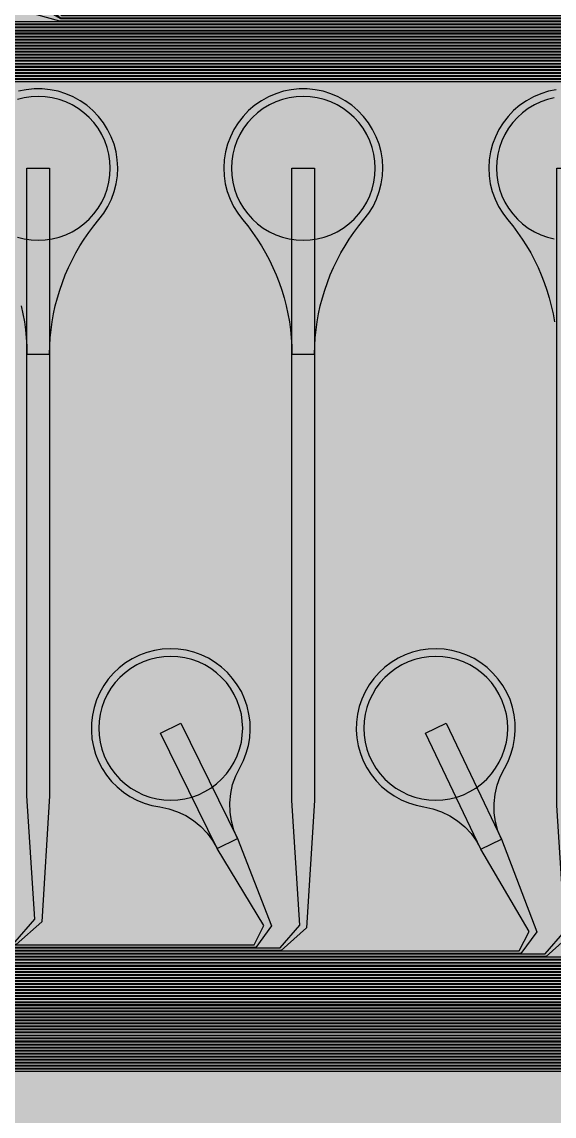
# Model space of a CAD drawing. Header units: metres. Extents: x -7231 to 10969, y -37556 to 1873.
# Drawn here: x 7210 to 7913, y -27294 to -25848 of the extents above; entities that cross this region are included whole.
import ezdxf

# ---------------------------------------------------------------- set-up
doc = ezdxf.new("R2010")
doc.units = ezdxf.units.M
for name, color, linetype in [('Metal1', 4, 'CONTINUOUS'), ('Metal2', 3, 'CONTINUOUS'), ('Polyimide', 7, 'CONTINUOUS'), ('Polyimide_Negative', 5, 'CONTINUOUS')]:
    doc.layers.add(name, color=color, linetype=linetype)

msp = doc.modelspace()

# ---------------------------------------------------------------- hatches: boundary and pattern name
at = {"layer": 'Polyimide'}
msp.add_hatch(color=7, dxfattribs=at).paths.add_polyline_path([(4065.7, -468), (4066.7, -502), (4068.5, -536), (4071.4, -570), (4075.5, -604), (4081, -638), (4088, -672), (4096.5, -706), (4106.6, -740), (4118.3, -774), (4131.6, -808), (4146.5, -842), (4162.9, -876), (4180.7, -910), (4199.8, -944), (4220.2, -978), (4241.7, -1012), (4264.2, -1046), (4287.5, -1080), (4311.5, -1114), (4336, -1148), (4360.9, -1182), (4385.9, -1216), (4410.9, -1250), (4435.7, -1284), (4460.2, -1318), (4484.2, -1352), (4507.5, -1385.9), (4530, -1419.9), (4551.5, -1453.9), (4571.9, -1487.9), (4591.1, -1521.9), (4608.9, -1555.9), (4625.3, -1589.9), (4640.1, -1623.9), (4653.4, -1657.9), (4665.1, -1691.9), (4675.2, -1725.9), (4683.7, -1759.9), (4690.7, -1793.9), (4696.2, -1827.9), (4700.3, -1861.9), (4703.2, -1895.9), (4705.1, -1929.9), (4706.1, -1963.9), (4706.4, -1997.9), (4706.5, -2031.9), (4706.5, -4793), (4710, -4838.4), (4720.2, -4882.7), (4737.1, -4925), (4760.1, -4964.2), (4788.9, -4999.5), (4822.6, -5030), (4860.5, -5055.1), (4901.8, -5074.2), (4901.8, -5074.2), (4970.7, -5105.2), (5034.7, -5145.3), (5092.8, -5193.5), (5143.8, -5249.2), (5186.9, -5311.2), (5221.2, -5378.4), (5246.2, -5449.7), (5261.4, -5523.7), (5266.5, -5599), (5261.4, -5674.3), (5246.2, -5748.3), (5221.2, -5819.6), (5186.9, -5886.8), (5143.8, -5948.8), (5092.8, -6004.5), (5034.7, -6052.7), (4970.7, -6092.8), (4901.8, -6123.8), (4860.5, -6142.9), (4822.6, -6168), (4788.9, -6198.5), (4760.1, -6233.8), (4737.1, -6273), (4720.2, -6315.3), (4710, -6359.6), (4706.5, -6405), (4706.5, -9221.5), (4710, -9266.9), (4720.2, -9311.2), (4737.1, -9353.5), (4760.1, -9392.7), (4788.9, -9428), (4822.6, -9458.5), (4860.5, -9483.6), (4901.8, -9502.7), (4970.7, -9533.7), (5034.7, -9573.8), (5092.8, -9622), (5143.8, -9677.7), (5186.9, -9739.7), (5221.2, -9806.9), (5246.2, -9878.2), (5261.4, -9952.2), (5266.5, -10027.5), (5261.4, -10102.8), (5246.2, -10176.8), (5221.2, -10248.1), (5186.9, -10315.3), (5143.8, -10377.3), (5092.8, -10433), (5034.7, -10481.2), (4970.7, -10521.3), (4901.8, -10552.3), (4860.5, -10571.4), (4822.6, -10596.5), (4788.9, -10627), (4760.1, -10662.3), (4737.1, -10701.5), (4720.2, -10743.8), (4710, -10788.1), (4706.5, -10833.5), (4706.5, -13650), (4710, -13695.4), (4720.2, -13739.7), (4737.1, -13782), (4760.1, -13821.2), (4788.9, -13856.5), (4822.6, -13887), (4860.5, -13912.1), (4901.8, -13931.2), (4970.7, -13962.2), (5034.7, -14002.2), (5092.8, -14050.5), (5143.8, -14106.2), (5186.9, -14168.2), (5221.2, -14235.4), (5246.2, -14306.7), (5261.4, -14380.7), (5266.5, -14456), (5261.4, -14531.3), (5246.2, -14605.3), (5221.2, -14676.5), (5186.9, -14743.8), (5143.8, -14805.8), (5092.8, -14861.5), (5034.7, -14909.7), (4970.7, -14949.8), (4901.8, -14980.8), (4860.5, -14999.9), (4822.6, -15025), (4788.9, -15055.5), (4760.1, -15090.8), (4737.1, -15130), (4720.2, -15172.3), (4710, -15216.6), (4706.5, -15262), (4706.5, -15456), (4720.9, -15750), (4764.1, -16041.3), (4835.7, -16326.8), (4934.9, -16604), (5060.7, -16870.2), (5212.1, -17122.7), (5387.5, -17359.2), (5585.2, -17577.3), (5803.3, -17775), (6039.8, -17950.4), (6292.3, -18101.8), (6558.4, -18227.6), (6835.6, -18326.8), (7121.2, -18398.3), (7412.4, -18441.5), (7706.5, -18456), (9969, -18456), (10047.4, -18459.8), (10125.1, -18471.4), (10201.2, -18490.4), (10275.2, -18516.9), (10346.1, -18550.5), (10413.5, -18590.8), (10476.5, -18637.6), (10534.7, -18690.3), (10587.4, -18748.5), (10634.2, -18811.5), (10674.5, -18878.9), (10708.1, -18949.8), (10734.6, -19023.8), (10753.6, -19099.9), (10765.2, -19177.6), (10769, -19256), (10769, -20895.8), (10730.2, -20951.4), (10694.6, -21009.1), (10662.2, -21068.6), (10633.2, -21129.9), (10607.6, -21192.7), (10585.5, -21256.7), (10566.9, -21322), (10552, -21388.1), (10540.8, -21455), (10533.4, -21522.3), (10529.6, -21590), (10529.6, -21657.8), (10533.4, -21725.5), (10540.8, -21792.9), (10552, -21859.7), (10566.9, -21925.9), (10585.5, -21991.1), (10607.6, -22055.2), (10633.2, -22117.9), (10662.2, -22179.2), (10694.6, -22238.7), (10730.2, -22296.4), (10769, -22352), (10769, -32454.2), (10728.7, -32510.5), (10691.7, -32568.9), (10658, -32629.3), (10627.8, -32691.6), (10601.2, -32755.4), (10578.2, -32820.7), (10558.9, -32887.1), (10543.4, -32954.5), (10531.8, -33022.7), (10524, -33091.4), (10520.1, -33160.5), (10520.1, -33229.7), (10524, -33298.8), (10531.8, -33367.5), (10543.4, -33435.7), (10558.9, -33503.1), (10578.2, -33569.5), (10601.2, -33634.8), (10627.8, -33698.6), (10658, -33760.8), (10691.7, -33821.3), (10728.7, -33879.7), (10769, -33936), (10769, -36556), (10765.2, -36634.4), (10753.6, -36712.1), (10734.6, -36788.2), (10708.1, -36862.1), (10674.5, -36933.1), (10634.2, -37000.5), (10587.4, -37063.5), (10534.7, -37121.7), (10476.5, -37174.4), (10413.5, -37221.2), (10346.1, -37261.5), (10275.2, -37295.1), (10201.2, -37321.6), (10125.1, -37340.6), (10047.4, -37352.1), (9969, -37356), (-6231, -37356), (-6309.4, -37352.1), (-6387.1, -37340.6), (-6463.2, -37321.6), (-6537.2, -37295.1), (-6608.1, -37261.5), (-6675.5, -37221.2), (-6738.5, -37174.4), (-6796.7, -37121.7), (-6849.4, -37063.5), (-6896.2, -37000.5), (-6936.5, -36933.1), (-6970.1, -36862.1), (-6996.6, -36788.2), (-7015.6, -36712.1), (-7027.2, -36634.4), (-7031, -36556), (-7031, -33936), (-6990.7, -33879.8), (-6953.7, -33821.3), (-6920, -33760.9), (-6889.8, -33698.6), (-6863.2, -33634.8), (-6840.2, -33569.5), (-6820.9, -33503.1), (-6805.4, -33435.7), (-6793.7, -33367.5), (-6785.9, -33298.8), (-6782, -33229.7), (-6782, -33160.5), (-6785.9, -33091.4), (-6793.7, -33022.7), (-6805.4, -32954.5), (-6820.9, -32887.1), (-6840.2, -32820.6), (-6863.2, -32755.4), (-6889.8, -32691.5), (-6920, -32629.3), (-6953.7, -32568.9), (-6990.7, -32510.4), (-7031, -32454.2), (-7031, -22364.8), (-6990.7, -22308.6), (-6953.7, -22250.1), (-6920, -22189.7), (-6889.8, -22127.5), (-6863.2, -22063.6), (-6840.2, -21998.4), (-6820.9, -21931.9), (-6805.4, -21864.5), (-6793.7, -21796.3), (-6785.9, -21727.6), (-6782, -21658.5), (-6782, -21589.3), (-6785.9, -21520.3), (-6793.7, -21451.5), (-6805.4, -21383.3), (-6820.9, -21315.9), (-6840.2, -21249.5), (-6863.2, -21184.2), (-6889.8, -21120.4), (-6920, -21058.1), (-6953.7, -20997.7), (-6990.7, -20939.3), (-7031, -20883), (-7031, -19256), (-7027.2, -19177.6), (-7015.6, -19099.9), (-6996.6, -19023.8), (-6970.1, -18949.8), (-6936.5, -18878.9), (-6896.2, -18811.5), (-6849.4, -18748.5), (-6796.7, -18690.3), (-6738.5, -18637.6), (-6675.5, -18590.8), (-6608.1, -18550.5), (-6537.2, -18516.9), (-6463.2, -18490.4), (-6387.1, -18471.4), (-6309.4, -18459.8), (-6231, -18456), (-3968.5, -18456), (-3674.4, -18441.5), (-3383.2, -18398.3), (-3097.6, -18326.8), (-2820.4, -18227.6), (-2554.3, -18101.8), (-2301.8, -17950.4), (-2065.3, -17775), (-1847.2, -17577.3), (-1649.5, -17359.2), (-1474.1, -17122.7), (-1322.7, -16870.2), (-1196.9, -16604), (-1097.7, -16326.8), (-1026.1, -16041.3), (-982.9, -15750), (-968.5, -15456), (-968.5, -15262), (-972, -15216.6), (-982.2, -15172.3), (-999.1, -15130), (-1022.1, -15090.8), (-1050.9, -15055.5), (-1084.6, -15025), (-1122.5, -14999.9), (-1163.8, -14980.8), (-1232.7, -14949.8), (-1296.7, -14909.7), (-1354.8, -14861.5), (-1405.8, -14805.8), (-1448.9, -14743.8), (-1483.2, -14676.5), (-1508.2, -14605.3), (-1523.4, -14531.3), (-1528.5, -14456), (-1523.4, -14380.7), (-1508.2, -14306.7), (-1483.2, -14235.4), (-1448.9, -14168.2), (-1405.8, -14106.2), (-1354.8, -14050.5), (-1296.7, -14002.2), (-1232.7, -13962.2), (-1163.8, -13931.2), (-1122.5, -13912.1), (-1084.6, -13887), (-1050.9, -13856.5), (-1022.1, -13821.2), (-999.1, -13782), (-982.2, -13739.7), (-972, -13695.4), (-968.5, -13650), (-968.5, -12309.6), (-972, -12264.3), (-982.2, -12219.9), (-999.1, -12177.7), (-1022.1, -12138.5), (-1050.9, -12103.2), (-1084.6, -12072.6), (-1122.5, -12047.5), (-1163.8, -12028.5), (-1232.7, -11997.4), (-1296.7, -11957.4), (-1354.8, -11909.1), (-1405.8, -11853.5), (-1448.9, -11791.5), (-1483.2, -11724.2), (-1508.2, -11653), (-1523.4, -11579), (-1528.5, -11503.7), (-1523.4, -11428.3), (-1508.2, -11354.4), (-1483.2, -11283.1), (-1448.9, -11215.9), (-1405.8, -11153.8), (-1354.8, -11098.2), (-1296.7, -11049.9), (-1232.7, -11009.9), (-1163.8, -10978.8), (-1122.5, -10959.8), (-1084.6, -10934.7), (-1050.9, -10904.1), (-1022.1, -10868.9), (-999.1, -10829.6), (-982.2, -10787.4), (-972, -10743), (-968.5, -10697.7), (-968.5, -9357.3), (-972, -9311.9), (-982.2, -9267.6), (-999.1, -9225.4), (-1022.1, -9186.1), (-1050.9, -9150.8), (-1084.6, -9120.3), (-1122.5, -9095.2), (-1163.8, -9076.2), (-1163.8, -9076.2), (-1232.7, -9045.1), (-1296.7, -9005.1), (-1354.8, -8956.8), (-1405.8, -8901.1), (-1448.9, -8839.1), (-1483.2, -8771.9), (-1508.2, -8700.6), (-1523.4, -8626.7), (-1528.5, -8551.3), (-1523.4, -8476), (-1508.2, -8402), (-1483.2, -8330.8), (-1448.9, -8263.5), (-1405.8, -8201.5), (-1354.8, -8145.9), (-1296.7, -8097.6), (-1232.7, -8057.6), (-1163.8, -8026.5), (-1163.8, -8026.5), (-1122.5, -8007.4), (-1084.6, -7982.4), (-1050.9, -7951.8), (-1022.1, -7916.5), (-999.1, -7877.3), (-982.2, -7835), (-972, -7790.7), (-968.5, -7745.4), (-968.5, -6405), (-972, -6359.6), (-982.2, -6315.3), (-999.1, -6273), (-1022.1, -6233.8), (-1050.9, -6198.5), (-1084.6, -6168), (-1122.5, -6142.9), (-1163.8, -6123.8), (-1163.8, -6123.8), (-1232.7, -6092.8), (-1296.7, -6052.7), (-1354.8, -6004.5), (-1405.8, -5948.8), (-1448.9, -5886.8), (-1483.2, -5819.6), (-1508.2, -5748.3), (-1523.4, -5674.3), (-1528.5, -5599), (-1523.4, -5523.7), (-1508.2, -5449.7), (-1483.2, -5378.4), (-1448.9, -5311.2), (-1405.8, -5249.2), (-1354.8, -5193.5), (-1296.7, -5145.3), (-1232.7, -5105.2), (-1163.8, -5074.2), (-1163.8, -5074.2), (-1122.5, -5055.1), (-1084.6, -5030), (-1050.9, -4999.5), (-1022.1, -4964.2), (-999.1, -4925), (-982.2, -4882.7), (-972, -4838.4), (-968.5, -4793), (-968.5, -2031.9), (-968.4, -1997.9), (-968.1, -1963.9), (-967.1, -1929.9), (-965.2, -1895.9), (-962.2, -1861.9), (-958, -1827.9), (-952.4, -1793.9), (-945.3, -1759.9), (-936.6, -1725.9), (-926.4, -1691.9), (-914.4, -1657.9), (-900.9, -1623.9), (-885.7, -1589.9), (-869.1, -1555.9), (-850.9, -1521.9), (-831.4, -1487.9), (-810.6, -1453.9), (-788.7, -1419.9), (-765.8, -1385.9), (-742.1, -1352), (-717.6, -1318), (-692.7, -1284), (-667.4, -1250), (-641.9, -1216), (-616.4, -1182), (-591.1, -1148), (-566.1, -1114), (-541.7, -1080), (-517.9, -1046), (-495, -1012), (-473.1, -978), (-452.4, -944), (-432.8, -910), (-414.7, -876), (-398, -842), (-382.9, -808), (-369.3, -774), (-357.4, -740), (-347.1, -706), (-338.4, -672), (-331.3, -638), (-325.7, -604), (-321.5, -570), (-318.6, -536), (-316.7, -502), (-315.7, -468), (-315.3, -434), (-315.2, -400), (-315.2, 401), (-315.2, 451), (-315.2, 1644), (-270.2, 1644), (-270, 1637.1), (-269.4, 1630.3), (-268.2, 1623.5), (-266.7, 1616.8), (-264.7, 1610.2), (-262.3, 1603.8), (-259.4, 1597.6), (-256.2, 1591.5), (-252.6, 1585.7), (-248.6, 1580.1), (-244.2, 1574.8), (-239.5, 1569.8), (-234.5, 1565.1), (-229.2, 1560.7), (-223.6, 1556.7), (-217.8, 1553.1), (-211.7, 1549.8), (-205.4, 1547), (-199, 1544.6), (-192.4, 1542.6), (-185.7, 1541), (-179, 1539.9), (-172.1, 1539.2), (-165.2, 1539), (-158.4, 1539.2), (-151.5, 1539.9), (-144.8, 1541), (-138.1, 1542.6), (-131.5, 1544.6), (-125.1, 1547), (-118.8, 1549.8), (-112.8, 1553.1), (-106.9, 1556.7), (-101.3, 1560.7), (-96, 1565.1), (-91, 1569.8), (-86.3, 1574.8), (-81.9, 1580.1), (-77.9, 1585.7), (-74.3, 1591.5), (-71.1, 1597.6), (-68.2, 1603.8), (-65.8, 1610.2), (-63.8, 1616.8), (-62.3, 1623.5), (-61.1, 1630.3), (-60.5, 1637.1), (-60.2, 1644), (1853, 1644), (1853, 1573), (3815.2, 1573), (3815.5, 1579.5), (3816.1, 1586.1), (3817.2, 1592.5), (3818.7, 1598.9), (3820.6, 1605.1), (3822.9, 1611.3), (3825.6, 1617.2), (3828.6, 1623), (3832.1, 1628.6), (3835.9, 1633.9), (3840.1, 1638.9), (3844.5, 1643.7), (3849.3, 1648.2), (3854.4, 1652.3), (3859.7, 1656.1), (3865.2, 1659.6), (3871, 1662.7), (3877, 1665.4), (3883.1, 1667.7), (3889.4, 1669.6), (3895.7, 1671.1), (3902.2, 1672.1), (3908.7, 1672.8), (3915.2, 1673), (3921.8, 1672.8), (3928.3, 1672.1), (3934.8, 1671.1), (3941.1, 1669.6), (3947.4, 1667.7), (3953.5, 1665.4), (3959.5, 1662.7), (3965.2, 1659.6), (3970.8, 1656.1), (3976.1, 1652.3), (3981.2, 1648.2), (3986, 1643.7), (3990.4, 1638.9), (3994.6, 1633.9), (3998.4, 1628.6), (4001.9, 1623), (4004.9, 1617.2), (4007.6, 1611.3), (4009.9, 1605.1), (4011.8, 1598.9), (4013.3, 1592.5), (4014.4, 1586.1), (4015, 1579.5), (4015.2, 1573), (4065.2, 1573), (4065.2, 451), (4065.2, 401), (4065.2, -400), (4065.3, -434), (4065.7, -468)])

# ---------------------------------------------------------------- linework, layer by layer
at = {"layer": 'Metal1'}
for points in [[(2640.8, -19211.9), (2640.8, -27202.3), (2669.7, -27231.2), (9450.8, -27231.2), (9479.8, -27202.3), (9479.8, -25831.7), (9450.8, -25802.8), (9010.8, -25802.8), (8976.6, -25773), (8966.5, -25636.9), (8966.5, -24931), (8996.5, -24931), (8996.5, -25636.9), (8986.4, -25769), (9012.2, -25799.2), (9452.2, -25799.2), (9483.2, -25830.3), (9483.2, -27203.7), (9452.2, -27234.7), (2668.3, -27234.7), (2637.2, -27203.7), (2637.2, -19211.9)], [(2648.8, -19211.9), (2648.8, -27194.3), (2677.7, -27223.2), (9442.8, -27223.2), (9471.8, -27194.3), (9471.8, -25839.7), (9442.8, -25810.7), (8660.8, -25810.7), (8626.6, -25781), (8616.5, -25643.3), (8616.5, -24931), (8646.5, -24931), (8646.5, -25643.3), (8636.4, -25777), (8662.2, -25807.2), (9444.2, -25807.2), (9475.3, -25838.3), (9475.3, -27195.7), (9444.2, -27226.7), (2676.3, -27226.7), (2645.2, -27195.7), (2645.2, -19211.9)], [(2656.8, -19211.9), (2656.8, -27186.3), (2685.7, -27215.2), (9434.8, -27215.2), (9463.8, -27186.3), (9463.8, -25847.7), (9434.8, -25818.7), (8310.8, -25818.7), (8276.6, -25789), (8266.5, -25649.7), (8266.5, -24931), (8296.5, -24931), (8296.5, -25649.7), (8286.4, -25785), (8312.2, -25815.2), (9436.2, -25815.2), (9467.2, -25846.3), (9467.2, -27187.7), (9436.2, -27218.8), (2684.3, -27218.8), (2653.2, -27187.7), (2653.2, -19211.9)], [(2664.8, -19211.9), (2664.8, -27178.3), (2693.7, -27207.2), (9426.8, -27207.2), (9455.8, -27178.3), (9455.8, -25855.7), (9426.8, -25826.8), (7960.8, -25826.8), (7926.6, -25797), (7916.5, -25656.1), (7916.5, -24931), (7946.5, -24931), (7946.5, -25656.1), (7936.4, -25793), (7962.2, -25823.2), (9428.2, -25823.2), (9459.3, -25854.3), (9459.3, -27179.7), (9428.2, -27210.7), (2692.3, -27210.7), (2661.2, -27179.7), (2661.2, -19211.9)], [(2672.8, -19211.9), (2672.8, -27170.3), (2701.7, -27199.2), (9418.8, -27199.2), (9447.8, -27170.3), (9447.8, -25863.7), (9418.8, -25834.8), (7610.8, -25834.8), (7576.7, -25805), (7566.5, -25662.5), (7566.5, -24931), (7596.5, -24931), (7596.5, -25662.5), (7586.3, -25801), (7612.2, -25831.2), (9420.2, -25831.2), (9451.2, -25862.3), (9451.2, -27171.7), (9420.2, -27202.7), (2700.3, -27202.7), (2669.2, -27171.7), (2669.2, -19211.9)], [(2680.8, -19211.9), (2680.8, -27162.3), (2709.7, -27191.2), (9410.8, -27191.2), (9439.8, -27162.3), (9439.8, -25871.7), (9410.8, -25842.7), (7260.8, -25842.7), (7226.7, -25813), (7216.5, -25668.9), (7216.5, -24931), (7246.5, -24931), (7246.5, -25668.9), (7236.3, -25809), (7262.2, -25839.2), (9412.2, -25839.2), (9443.3, -25870.3), (9443.3, -27163.7), (9412.2, -27194.7), (2708.3, -27194.7), (2677.2, -27163.7), (2677.2, -19211.9)], [(2688.8, -19211.9), (2688.8, -27154.3), (2717.7, -27183.2), (9402.8, -27183.2), (9431.8, -27154.3), (9431.8, -25879.7), (9402.8, -25850.7), (6910.8, -25850.7), (6876.7, -25821), (6866.5, -25675.3), (6866.5, -24931), (6896.5, -24931), (6896.5, -25675.3), (6886.3, -25817), (6912.2, -25847.2), (9404.2, -25847.2), (9435.2, -25878.3), (9435.2, -27155.7), (9404.2, -27186.8), (2716.3, -27186.8), (2685.2, -27155.7), (2685.2, -19211.9)], [(2696.8, -19211.9), (2696.8, -27146.3), (2725.7, -27175.2), (9394.8, -27175.2), (9423.8, -27146.3), (9423.8, -25887.7), (9394.8, -25858.8), (6560.8, -25858.8), (6526.8, -25829), (6516.5, -25681.7), (6516.5, -24931), (6546.5, -24931), (6546.5, -25681.7), (6536.2, -25825), (6562.2, -25855.2), (9396.2, -25855.2), (9427.3, -25886.3), (9427.3, -27147.7), (9396.2, -27178.7), (2724.3, -27178.7), (2693.2, -27147.7), (2693.2, -19211.9)], [(2704.8, -19211.9), (2704.8, -27138.3), (2733.7, -27167.2), (9386.8, -27167.2), (9415.8, -27138.3), (9415.8, -25895.7), (9386.8, -25866.8), (6210.8, -25866.8), (6176.8, -25837), (6166.5, -25688.1), (6166.5, -24931), (6196.5, -24931), (6196.5, -25688.1), (6186.2, -25833), (6212.2, -25863.2), (9388.2, -25863.2), (9419.2, -25894.3), (9419.2, -27139.7), (9388.2, -27170.7), (2732.3, -27170.7), (2701.2, -27139.7), (2701.2, -19211.9)], [(2712.8, -19211.9), (2712.8, -27130.3), (2741.7, -27159.2), (9378.8, -27159.2), (9407.8, -27130.3), (9407.8, -25903.7), (9378.8, -25874.7), (5860.8, -25874.7), (5826.8, -25844.9), (5816.5, -25694.5), (5816.5, -24931), (5846.5, -24931), (5846.5, -25694.5), (5836.2, -25841.1), (5862.2, -25871.2), (9380.2, -25871.2), (9411.3, -25902.3), (9411.3, -27131.7), (9380.2, -27162.7), (2740.3, -27162.7), (2709.2, -27131.7), (2709.2, -19211.9)], [(2720.8, -19211.9), (2720.8, -27122.3), (2749.7, -27151.2), (9370.8, -27151.2), (9399.8, -27122.3), (9399.8, -25911.7), (9370.8, -25882.7), (5510.8, -25882.7), (5476.8, -25852.9), (5466.5, -25700.9), (5466.5, -24931), (5496.5, -24931), (5496.5, -25700.9), (5486.2, -25849.1), (5512.2, -25879.2), (9372.2, -25879.2), (9403.2, -25910.3), (9403.2, -27123.7), (9372.2, -27154.8), (2748.3, -27154.8), (2717.2, -27123.7), (2717.2, -19211.9)], [(2728.8, -19211.9), (2728.8, -27114.3), (2757.7, -27143.2), (9362.8, -27143.2), (9391.8, -27114.3), (9391.8, -25919.7), (9362.8, -25890.8), (5160.8, -25890.8), (5126.9, -25860.9), (5116.5, -25707.3), (5116.5, -24931), (5146.5, -24931), (5146.5, -25707.3), (5136.1, -25857.1), (5162.2, -25887.2), (9364.2, -25887.2), (9395.3, -25918.3), (9395.3, -27115.7), (9364.2, -27146.7), (2756.3, -27146.7), (2725.2, -27115.7), (2725.2, -19211.9)], [(2736.8, -19211.9), (2736.8, -27106.3), (2765.7, -27135.2), (9354.8, -27135.2), (9383.8, -27106.3), (9383.8, -25927.7), (9354.8, -25898.8), (4810.8, -25898.8), (4776.9, -25868.9), (4766.5, -25713.7), (4766.5, -24931), (4796.5, -24931), (4796.5, -25713.7), (4786.1, -25865.1), (4812.2, -25895.2), (9356.2, -25895.2), (9387.2, -25926.3), (9387.2, -27107.7), (9356.2, -27138.7), (2764.3, -27138.7), (2733.2, -27107.7), (2733.2, -19211.9)], [(2744.8, -19211.9), (2744.8, -27098.3), (2773.7, -27127.2), (9346.8, -27127.2), (9375.8, -27098.3), (9375.8, -25935.7), (9346.8, -25906.7), (4460.8, -25906.7), (4426.9, -25876.9), (4416.5, -25720.1), (4416.5, -24931), (4446.5, -24931), (4446.5, -25720.1), (4436.1, -25873.1), (4462.2, -25903.2), (9348.2, -25903.2), (9379.3, -25934.3), (9379.3, -27099.7), (9348.2, -27130.7), (2772.3, -27130.7), (2741.2, -27099.7), (2741.2, -19211.9)], [(2752.8, -19211.9), (2752.8, -27090.3), (2781.7, -27119.2), (9338.8, -27119.2), (9367.8, -27090.3), (9367.8, -25943.7), (9338.8, -25914.7), (4110.8, -25914.7), (4076.9, -25884.9), (4066.5, -25726.5), (4066.5, -24931), (4096.5, -24931), (4096.5, -25726.5), (4086.1, -25881.1), (4112.2, -25911.2), (9340.2, -25911.2), (9371.2, -25942.3), (9371.2, -27091.7), (9340.2, -27122.8), (2780.3, -27122.8), (2749.2, -27091.7), (2749.2, -19211.9)], [(2760.8, -19211.9), (2760.8, -27082.3), (2789.7, -27111.2), (9330.8, -27111.2), (9359.8, -27082.3), (9359.8, -25951.7), (9330.8, -25922.8), (3760.8, -25922.8), (3726.9, -25892.9), (3716.5, -25732.9), (3716.5, -24931), (3746.5, -24931), (3746.5, -25732.9), (3736.1, -25889.1), (3762.2, -25919.2), (9332.2, -25919.2), (9363.3, -25950.3), (9363.3, -27083.7), (9332.2, -27114.7), (2788.3, -27114.7), (2757.2, -27083.7), (2757.2, -19211.9)], [(2768.8, -19211.9), (2768.8, -27074.3), (2797.7, -27103.2), (8950.8, -27103.2), (8977.1, -27073.2), (8966.5, -26902.1), (8966.5, -26041), (8996.5, -26041), (8996.5, -26902.1), (8985.9, -27076.8), (8952.2, -27106.7), (2796.3, -27106.7), (2765.2, -27075.7), (2765.2, -19211.9)], [(2776.8, -19211.9), (2776.8, -27066.3), (2805.7, -27095.2), (8600.8, -27095.2), (8627.1, -27065.2), (8616.5, -26895.7), (8616.5, -26041), (8646.5, -26041), (8646.5, -26895.7), (8635.9, -27068.8), (8602.2, -27098.7), (2804.3, -27098.7), (2773.2, -27067.7), (2773.2, -19211.9)], [(2784.8, -19211.9), (2784.8, -27058.3), (2813.7, -27087.2), (8250.8, -27087.2), (8277.1, -27057.2), (8266.5, -26889.3), (8266.5, -26041), (8296.5, -26041), (8296.5, -26889.3), (8285.9, -27060.8), (8252.2, -27090.8), (2812.3, -27090.8), (2781.2, -27059.7), (2781.2, -19211.9)], [(2792.8, -19211.9), (2792.8, -27050.3), (2821.7, -27079.2), (7900.8, -27079.2), (7927.1, -27049.2), (7916.5, -26882.9), (7916.5, -26041), (7946.5, -26041), (7946.5, -26882.9), (7935.9, -27052.8), (7902.2, -27082.8), (2820.3, -27082.8), (2789.2, -27051.7), (2789.2, -19211.9)], [(2800.8, -19211.9), (2800.8, -27042.3), (2829.7, -27071.2), (7550.8, -27071.2), (7577.1, -27041.2), (7566.5, -26876.5), (7566.5, -26041), (7596.5, -26041), (7596.5, -26876.5), (7585.9, -27044.8), (7552.2, -27074.7), (2828.3, -27074.7), (2797.2, -27043.7), (2797.2, -19211.9)], [(2808.8, -19211.9), (2808.8, -27034.3), (2837.7, -27063.2), (7200.8, -27063.2), (7227, -27033.2), (7216.5, -26870.1), (7216.5, -26041), (7246.5, -26041), (7246.5, -26870.1), (7236, -27036.8), (7202.2, -27066.7), (2836.3, -27066.7), (2805.2, -27035.7), (2805.2, -19211.9)], [(7209, -26222.7), (7211.3, -26233.2), (7213.2, -26243.8), (7214.6, -26254.4), (7215.7, -26265.1), (7216.3, -26275.8), (7216.5, -26286.6), (7246.5, -26286.6), (7246.5, -26286.6), (7246.7, -26275.8), (7247.3, -26265.1), (7248.4, -26254.4), (7249.8, -26243.8), (7251.7, -26233.2), (7254, -26222.7), (7256.7, -26212.4), (7259.8, -26202.1), (7263.3, -26191.9), (7267.2, -26181.9), (7271.5, -26172.1), (7276.1, -26162.4), (7281.2, -26152.9), (7286.6, -26143.6), (7292.3, -26134.6), (7298.4, -26125.8), (7304.9, -26117.2), (7311.6, -26108.9), (7318.1, -26100.4), (7323.6, -26091.4), (7328.2, -26081.8), (7331.9, -26071.9), (7334.5, -26061.6), (7336, -26051.1), (7336.5, -26040.5), (7335.9, -26029.9), (7334.3, -26019.4), (7331.6, -26009.2), (7327.8, -25999.3), (7323.1, -25989.8), (7317.5, -25980.8), (7311, -25972.4), (7303.7, -25964.7), (7295.6, -25957.8), (7286.9, -25951.8), (7277.6, -25946.7), (7267.9, -25942.5), (7257.7, -25939.3), (7247.4, -25937.2), (7236.8, -25936.1), (7226.2, -25936.1), (7215.6, -25937.2), (7205.3, -25939.3)], [(7915.6, -25937.2), (7905.3, -25939.3), (7895.1, -25942.5), (7885.4, -25946.7), (7876.1, -25951.8), (7867.4, -25957.8), (7859.3, -25964.7), (7852, -25972.4), (7845.5, -25980.8), (7839.9, -25989.8), (7835.2, -25999.3), (7831.4, -26009.2), (7828.7, -26019.4), (7827.1, -26029.9), (7826.5, -26040.5), (7827, -26051.1), (7828.5, -26061.6), (7831.1, -26071.9), (7834.8, -26081.8), (7839.4, -26091.4), (7844.9, -26100.4), (7851.4, -26108.9), (7858.1, -26117.2), (7864.6, -26125.8), (7870.7, -26134.6), (7876.4, -26143.6), (7881.8, -26152.9), (7886.9, -26162.4), (7891.5, -26172.1), (7895.8, -26181.9), (7899.7, -26191.9), (7903.2, -26202.1), (7906.3, -26212.4), (7909, -26222.7), (7911.3, -26233.2), (7913.2, -26243.8)]]:
    msp.add_lwpolyline(points, dxfattribs=at)
msp.add_lwpolyline([(7596.5, -26286.6), (7596.7, -26275.8), (7597.3, -26265.1), (7598.4, -26254.4), (7599.8, -26243.8), (7601.7, -26233.2), (7604, -26222.7), (7606.7, -26212.4), (7609.8, -26202.1), (7613.3, -26191.9), (7617.2, -26181.9), (7621.5, -26172.1), (7626.1, -26162.4), (7631.2, -26152.9), (7636.6, -26143.6), (7642.3, -26134.6), (7648.4, -26125.8), (7654.9, -26117.2), (7661.6, -26108.9), (7668.1, -26100.4), (7673.6, -26091.4), (7678.2, -26081.8), (7681.9, -26071.9), (7684.5, -26061.6), (7686, -26051.1), (7686.5, -26040.5), (7685.9, -26029.9), (7684.3, -26019.4), (7681.6, -26009.2), (7677.8, -25999.3), (7673.1, -25989.8), (7667.5, -25980.8), (7661, -25972.4), (7653.7, -25964.7), (7645.6, -25957.8), (7636.9, -25951.8), (7627.6, -25946.7), (7617.9, -25942.5), (7607.7, -25939.3), (7597.4, -25937.2), (7586.8, -25936.1), (7576.2, -25936.1), (7565.6, -25937.2), (7555.3, -25939.3), (7545.1, -25942.5), (7535.4, -25946.7), (7526.1, -25951.8), (7517.4, -25957.8), (7509.3, -25964.7), (7502, -25972.4), (7495.5, -25980.8), (7489.9, -25989.8), (7485.2, -25999.3), (7481.4, -26009.2), (7478.7, -26019.4), (7477.1, -26029.9), (7476.5, -26040.5), (7477, -26051.1), (7478.5, -26061.6), (7481.1, -26071.9), (7484.8, -26081.8), (7489.4, -26091.4), (7494.9, -26100.4), (7501.4, -26108.9), (7508.1, -26117.2), (7514.6, -26125.8), (7520.7, -26134.6), (7526.4, -26143.6), (7531.8, -26152.9), (7536.9, -26162.4), (7541.5, -26172.1), (7545.8, -26181.9), (7549.7, -26191.9), (7553.2, -26202.1), (7556.3, -26212.4), (7559, -26222.7), (7561.3, -26233.2), (7563.2, -26243.8), (7564.6, -26254.4), (7565.7, -26265.1), (7566.3, -26275.8), (7566.5, -26286.6), (7596.5, -26286.6)], close=True, dxfattribs=at)
at = {"layer": 'Metal2'}
for points in [[(2644.8, -19211.9), (2644.8, -27198.3), (2673.7, -27227.2), (9446.8, -27227.2), (9475.8, -27198.3), (9475.8, -25835.7), (9446.8, -25806.8), (8970.2, -25806.8), (8910.8, -25796.5), (8795.9, -25681.6), (8817.1, -25660.4), (8927.8, -25771.1), (8970.8, -25803.2), (9448.2, -25803.2), (9479.3, -25834.3), (9479.3, -27199.7), (9448.2, -27230.7), (2672.3, -27230.7), (2641.2, -27199.7), (2641.2, -19211.9)], [(2652.8, -19211.9), (2652.8, -27190.3), (2681.7, -27219.2), (9438.8, -27219.2), (9467.8, -27190.3), (9467.8, -25843.7), (9438.8, -25814.8), (8628.2, -25814.8), (8568.9, -25804.3), (8565.9, -25801.6), (8445.9, -25681.6), (8467.1, -25660.4), (8587.1, -25780.4), (8585.6, -25779.3), (8628.8, -25811.2), (9440.2, -25811.2), (9471.2, -25842.3), (9471.2, -27191.7), (9440.2, -27222.7), (2680.3, -27222.7), (2649.2, -27191.7), (2649.2, -19211.9)], [(2660.8, -19211.9), (2660.8, -27182.3), (2689.7, -27211.2), (9430.8, -27211.2), (9459.8, -27182.3), (9459.8, -25851.7), (9430.8, -25822.7), (8286.2, -25822.7), (8228.2, -25810.4), (8215.9, -25801.6), (8095.9, -25681.6), (8117.1, -25660.4), (8237.1, -25780.4), (8242.4, -25789.1), (8286.8, -25819.2), (9432.2, -25819.2), (9463.2, -25850.3), (9463.2, -27183.7), (9432.2, -27214.7), (2688.3, -27214.7), (2657.2, -27183.7), (2657.2, -19211.9)], [(2668.8, -19211.9), (2668.8, -27174.3), (2697.7, -27203.2), (9422.8, -27203.2), (9451.8, -27174.3), (9451.8, -25859.7), (9422.8, -25830.7), (7944.2, -25830.7), (7887, -25817.1), (7865.9, -25801.6), (7745.9, -25681.6), (7767.1, -25660.4), (7887.1, -25780.4), (7899.5, -25798.4), (7944.8, -25827.2), (9424.2, -25827.2), (9455.2, -25858.3), (9455.2, -27175.7), (9424.2, -27206.8), (2696.3, -27206.8), (2665.2, -27175.7), (2665.2, -19211.9)], [(2676.8, -19211.9), (2676.8, -27166.3), (2705.7, -27195.2), (9414.8, -27195.2), (9443.8, -27166.3), (9443.8, -25867.7), (9414.8, -25838.8), (7602.2, -25838.8), (7545.7, -25824.2), (7515.9, -25801.6), (7395.9, -25681.6), (7417.1, -25660.4), (7537.1, -25780.4), (7556.9, -25807.4), (7602.8, -25835.2), (9416.2, -25835.2), (9447.2, -25866.3), (9447.2, -27167.7), (9416.2, -27198.7), (2704.3, -27198.7), (2673.2, -27167.7), (2673.2, -19211.9)], [(2684.8, -19211.9), (2684.8, -27158.3), (2713.7, -27187.2), (9406.8, -27187.2), (9435.8, -27158.3), (9435.8, -25875.7), (9406.8, -25846.8), (7260.2, -25846.8), (7204.2, -25831.4), (7165.9, -25801.6), (7045.9, -25681.6), (7067.1, -25660.4), (7187.1, -25780.4), (7214.4, -25816.2), (7260.8, -25843.2), (9408.2, -25843.2), (9439.2, -25874.3), (9439.2, -27159.7), (9408.2, -27190.7), (2712.3, -27190.7), (2681.2, -27159.7), (2681.2, -19211.9)], [(2692.8, -19211.9), (2692.8, -27150.3), (2721.7, -27179.2), (9398.8, -27179.2), (9427.8, -27150.3), (9427.8, -25883.7), (9398.8, -25854.7), (6877.3, -25854.7), (6822.7, -25837.4), (6798.7, -25814.3), (6694.6, -25680.2), (6718.4, -25661.8), (6822.4, -25795.9), (6835.9, -25821.2), (6878.1, -25851.2), (9400.2, -25851.2), (9431.2, -25882.3), (9431.2, -27151.7), (9400.2, -27182.7), (2720.3, -27182.7), (2689.2, -27151.7), (2689.2, -19211.9)], [(2700.8, -19211.9), (2700.8, -27142.3), (2729.7, -27171.2), (9390.8, -27171.2), (9419.8, -27142.3), (9419.8, -25891.7), (9390.8, -25862.7), (6527.3, -25862.7), (6473.5, -25844.5), (6445.7, -25816.2), (6344.5, -25679.9), (6368.5, -25662.1), (6469.8, -25798.3), (6486.2, -25829.4), (6528.1, -25859.2), (9392.2, -25859.2), (9423.2, -25890.3), (9423.2, -27143.7), (9392.2, -27174.8), (2728.3, -27174.8), (2697.2, -27143.7), (2697.2, -19211.9)], [(2708.8, -19211.9), (2708.8, -27134.3), (2737.7, -27163.2), (9382.8, -27163.2), (9411.8, -27134.3), (9411.8, -25899.7), (9382.8, -25870.8), (6177.3, -25870.8), (6124.2, -25851.6), (6092.8, -25817.9), (5994.3, -25679.7), (6018.7, -25662.3), (6117.3, -25800.5), (6136.4, -25837.5), (6178.1, -25867.2), (9384.2, -25867.2), (9415.2, -25898.3), (9415.2, -27135.7), (9384.2, -27166.7), (2736.3, -27166.7), (2705.2, -27135.7), (2705.2, -19211.9)], [(2716.8, -19211.9), (2716.8, -27126.3), (2745.7, -27155.2), (9374.8, -27155.2), (9403.8, -27126.3), (9403.8, -25907.7), (9374.8, -25878.8), (5827.3, -25878.8), (5774.9, -25858.8), (5740.1, -25819.5), (5644.1, -25679.5), (5668.9, -25662.5), (5764.8, -25802.5), (5786.6, -25845.7), (5828.1, -25875.2), (9376.2, -25875.2), (9407.2, -25906.3), (9407.2, -27127.7), (9376.2, -27158.7), (2744.3, -27158.7), (2713.2, -27127.7), (2713.2, -19211.9)], [(2724.8, -19211.9), (2724.8, -27118.3), (2753.7, -27147.2), (9366.8, -27147.2), (9395.8, -27118.3), (9395.8, -25915.7), (9366.8, -25886.7), (5477.3, -25886.7), (5425.5, -25866.2), (5387.4, -25820.9), (5294, -25679.3), (5319, -25662.7), (5412.5, -25804.4), (5436.9, -25853.8), (5478.2, -25883.2), (9368.2, -25883.2), (9399.2, -25914.3), (9399.2, -27119.7), (9368.2, -27150.7), (2752.3, -27150.7), (2721.2, -27119.7), (2721.2, -19211.9)], [(2732.8, -19211.9), (2732.8, -27110.3), (2761.7, -27139.2), (9358.8, -27139.2), (9387.8, -27110.3), (9387.8, -25923.7), (9358.8, -25894.7), (5127.3, -25894.7), (5076.1, -25873.5), (5034.9, -25822.2), (4943.8, -25679.1), (4969.2, -25662.9), (5060.2, -25806.1), (5087.1, -25861.8), (5128.2, -25891.2), (9360.2, -25891.2), (9391.2, -25922.3), (9391.2, -27111.7), (9360.2, -27142.8), (2760.3, -27142.8), (2729.2, -27111.7), (2729.2, -19211.9)], [(2740.8, -19211.9), (2740.8, -27102.3), (2769.7, -27131.2), (9350.8, -27131.2), (9379.8, -27102.3), (9379.8, -25931.7), (9350.8, -25902.8), (4777.3, -25902.8), (4726.7, -25881), (4682.5, -25823.5), (4593.7, -25678.8), (4619.3, -25663.2), (4708.1, -25807.8), (4737.3, -25869.9), (4778.2, -25899.2), (9352.2, -25899.2), (9383.2, -25930.3), (9383.2, -27103.7), (9352.2, -27134.7), (2768.3, -27134.7), (2737.2, -27103.7), (2737.2, -19211.9)], [(2748.8, -19211.9), (2748.8, -27094.3), (2777.7, -27123.2), (9342.8, -27123.2), (9371.8, -27094.3), (9371.8, -25939.7), (9342.8, -25910.8), (4427.2, -25910.8), (4377.3, -25888.4), (4330.2, -25824.6), (4243.6, -25678.7), (4269.4, -25663.3), (4356, -25809.3), (4387.6, -25878), (4428.2, -25907.2), (9344.2, -25907.2), (9375.2, -25938.3), (9375.2, -27095.7), (9344.2, -27126.7), (2776.3, -27126.7), (2745.2, -27095.7), (2745.2, -19211.9)], [(2756.8, -19211.9), (2756.8, -27086.3), (2785.7, -27115.2), (9334.8, -27115.2), (9363.8, -27086.3), (9363.8, -25947.7), (9334.8, -25918.7), (4077.2, -25918.7), (4027.8, -25896), (3978, -25825.6), (3893.5, -25678.5), (3919.5, -25663.5), (4004, -25810.7), (4037.8, -25886), (4078.2, -25915.2), (9336.2, -25915.2), (9367.2, -25946.3), (9367.2, -27087.7), (9336.2, -27118.7), (2784.3, -27118.7), (2753.2, -27087.7), (2753.2, -19211.9)], [(2764.8, -19211.9), (2764.8, -27078.3), (2793.7, -27107.2), (9326.8, -27107.2), (9355.8, -27078.3), (9355.8, -25955.7), (9326.8, -25926.7), (3727.2, -25926.7), (3678.3, -25903.5), (3625.9, -25826.6), (3543.4, -25678.3), (3569.6, -25663.7), (3652.1, -25812), (3688, -25894), (3728.2, -25923.2), (9328.2, -25923.2), (9359.2, -25954.3), (9359.2, -27079.7), (9328.2, -27110.8), (2792.3, -27110.8), (2761.2, -27079.7), (2761.2, -19211.9)], [(2772.8, -19211.9), (2772.8, -27070.3), (2801.7, -27099.2), (8916.8, -27099.2), (8930.8, -27073.2), (8863.9, -26948.3), (8792.8, -26787.1), (8820.2, -26774.9), (8891.4, -26936.2), (8940.4, -27073.9), (8918.7, -27102.8), (2800.3, -27102.8), (2769.2, -27071.7), (2769.2, -19211.9)], [(2780.8, -19211.9), (2780.8, -27062.3), (2809.7, -27091.2), (8566.8, -27091.2), (8580.5, -27065.3), (8514, -26944.3), (8442.8, -26787.2), (8470.2, -26774.8), (8541.3, -26932), (8590.2, -27066), (8568.7, -27094.7), (2808.3, -27094.7), (2777.2, -27063.7), (2777.2, -19211.9)], [(2788.8, -19211.9), (2788.8, -27054.3), (2817.7, -27083.2), (8216.8, -27083.2), (8230.2, -27057.5), (8164.4, -26941.2), (8092.9, -26787.3), (8120.1, -26774.7), (8191.6, -26928.6), (8240, -27058.1), (8218.7, -27086.7), (2816.3, -27086.7), (2785.2, -27055.7), (2785.2, -19211.9)], [(2796.8, -19211.9), (2796.8, -27046.3), (2825.7, -27075.2), (7866.7, -27075.2), (7879.8, -27049.6), (7816, -26940.6), (7743, -26787.5), (7770, -26774.5), (7843.1, -26927.7), (7889.8, -27050.2), (7868.7, -27078.8), (2824.3, -27078.8), (2793.2, -27047.7), (2793.2, -19211.9)], [(2804.8, -19211.9), (2804.8, -27038.3), (2833.7, -27067.2), (7516.7, -27067.2), (7529.4, -27041.8), (7467.7, -26940), (7393, -26787.6), (7420, -26774.4), (7494.7, -26926.8), (7539.6, -27042.3), (7518.7, -27070.8), (2832.3, -27070.8), (2801.2, -27039.7), (2801.2, -19211.9)]]:
    msp.add_lwpolyline(points, dxfattribs=at)
for points in [[(7494.7, -26926.8), (7490, -26915.5), (7486.7, -26903.8), (7484.9, -26891.7), (7484.5, -26879.6), (7485.6, -26867.4), (7488.2, -26855.5), (7492.3, -26844), (7497.7, -26833.1), (7502.4, -26823.8), (7506.2, -26814), (7509, -26803.9), (7510.7, -26793.6), (7511.5, -26783.1), (7511.2, -26772.6), (7509.8, -26762.2), (7507.4, -26752), (7504, -26742.1), (7499.7, -26732.6), (7494.4, -26723.6), (7488.2, -26715.1), (7481.2, -26707.3), (7473.5, -26700.2), (7465.1, -26693.9), (7456.2, -26688.5), (7446.7, -26684), (7436.8, -26680.5), (7426.7, -26678), (7416.3, -26676.5), (7405.8, -26676), (7395.3, -26676.6), (7385, -26678.2), (7374.9, -26680.9), (7365, -26684.5), (7355.6, -26689.1), (7346.7, -26694.7), (7338.4, -26701.1), (7330.8, -26708.2), (7323.9, -26716.2), (7317.9, -26724.7), (7312.7, -26733.8), (7308.5, -26743.4), (7305.2, -26753.4), (7303, -26763.6), (7301.7, -26774), (7301.6, -26784.5), (7302.4, -26794.9), (7304.3, -26805.2), (7307.3, -26815.3), (7311.2, -26825), (7316, -26834.3), (7321.8, -26843.1), (7328.4, -26851.2), (7335.8, -26858.6), (7343.9, -26865.3), (7352.6, -26871.1), (7361.9, -26876), (7371.5, -26880), (7381.6, -26883), (7391.9, -26885), (7403.8, -26887.4), (7415.4, -26891.3), (7426.4, -26896.5), (7436.7, -26903), (7446.1, -26910.8), (7454.5, -26919.6), (7461.7, -26929.4), (7467.7, -26940), (7494.7, -26926.8)], [(7843.1, -26927.7), (7838.5, -26916.4), (7835.4, -26904.6), (7833.7, -26892.6), (7833.5, -26880.4), (7834.7, -26868.3), (7837.4, -26856.4), (7841.6, -26845), (7847.1, -26834.1), (7851.9, -26824.8), (7855.8, -26815.1), (7858.7, -26805), (7860.6, -26794.7), (7861.4, -26784.2), (7861.3, -26773.8), (7860, -26763.4), (7857.7, -26753.1), (7854.5, -26743.2), (7850.2, -26733.6), (7845, -26724.5), (7838.9, -26716), (7832, -26708.1), (7824.4, -26700.9), (7816.1, -26694.5), (7807.2, -26689), (7797.7, -26684.4), (7787.9, -26680.8), (7777.8, -26678.2), (7767.4, -26676.6), (7756.9, -26676), (7746.5, -26676.5), (7736.1, -26678), (7725.9, -26680.5), (7716.1, -26684.1), (7706.6, -26688.6), (7697.7, -26694), (7689.3, -26700.3), (7681.6, -26707.4), (7674.6, -26715.3), (7668.5, -26723.8), (7663.2, -26732.8), (7658.9, -26742.4), (7655.5, -26752.3), (7653.1, -26762.5), (7651.8, -26772.9), (7651.5, -26783.4), (7652.3, -26793.8), (7654.1, -26804.1), (7656.9, -26814.2), (7660.7, -26824), (7665.5, -26833.3), (7671.1, -26842.1), (7677.7, -26850.4), (7685, -26857.9), (7693, -26864.6), (7701.6, -26870.5), (7710.8, -26875.5), (7720.5, -26879.6), (7730.5, -26882.7), (7740.8, -26884.8), (7752.7, -26887.4), (7764.2, -26891.4), (7775.1, -26896.7), (7785.3, -26903.4), (7794.7, -26911.2), (7803, -26920.1), (7810.1, -26930), (7816, -26940.6), (7843.1, -26927.7)]]:
    msp.add_lwpolyline(points, close=True, dxfattribs=at)
at = {"layer": 'Polyimide_Negative'}
for points in [[(7203.9, -26131.9), (7213, -26134.2), (7222.2, -26135.5), (7231.5, -26136), (7240.8, -26135.5), (7250, -26134.2), (7259.1, -26131.9), (7267.9, -26128.8), (7276.3, -26124.8), (7284.3, -26120), (7291.8, -26114.4), (7298.7, -26108.2), (7304.9, -26101.3), (7310.5, -26093.8), (7315.3, -26085.8), (7319.3, -26077.4), (7322.4, -26068.6), (7324.7, -26059.5), (7326, -26050.3), (7326.5, -26041), (7326.5, -26041), (7326, -26031.7), (7324.7, -26022.5), (7322.4, -26013.4), (7319.3, -26004.6), (7315.3, -25996.2), (7310.5, -25988.2), (7304.9, -25980.7), (7298.7, -25973.8), (7291.8, -25967.6), (7284.3, -25962), (7276.3, -25957.2), (7267.9, -25953.2), (7259.1, -25950.1), (7250, -25947.8), (7240.8, -25946.5), (7231.5, -25946), (7222.2, -25946.5), (7213, -25947.8), (7203.9, -25950.1)], [(7913, -25947.8), (7903.9, -25950.1), (7895.1, -25953.2), (7886.7, -25957.2), (7878.7, -25962), (7871.2, -25967.6), (7864.3, -25973.8), (7858.1, -25980.7), (7852.5, -25988.2), (7847.7, -25996.2), (7843.7, -26004.6), (7840.6, -26013.4), (7838.3, -26022.5), (7837, -26031.7), (7836.5, -26041), (7837, -26050.3), (7838.3, -26059.5), (7840.6, -26068.6), (7843.7, -26077.4), (7847.7, -26085.8), (7852.5, -26093.8), (7858.1, -26101.3), (7864.3, -26108.2), (7871.2, -26114.4), (7878.7, -26120), (7886.7, -26124.8), (7895.1, -26128.8), (7903.9, -26131.9), (7913, -26134.2)]]:
    msp.add_lwpolyline(points, dxfattribs=at)
for points in [[(7676.5, -26041), (7676, -26031.7), (7674.7, -26022.5), (7672.4, -26013.4), (7669.3, -26004.6), (7665.3, -25996.2), (7660.5, -25988.2), (7654.9, -25980.7), (7648.7, -25973.8), (7641.8, -25967.6), (7634.3, -25962), (7626.3, -25957.2), (7617.9, -25953.2), (7609.1, -25950.1), (7600, -25947.8), (7590.8, -25946.5), (7581.5, -25946), (7572.2, -25946.5), (7563, -25947.8), (7553.9, -25950.1), (7545.1, -25953.2), (7536.7, -25957.2), (7528.7, -25962), (7521.2, -25967.6), (7514.3, -25973.8), (7508.1, -25980.7), (7502.5, -25988.2), (7497.7, -25996.2), (7493.7, -26004.6), (7490.6, -26013.4), (7488.3, -26022.5), (7487, -26031.7), (7486.5, -26041), (7487, -26050.3), (7488.3, -26059.5), (7490.6, -26068.6), (7493.7, -26077.4), (7497.7, -26085.8), (7502.5, -26093.8), (7508.1, -26101.3), (7514.3, -26108.2), (7521.2, -26114.4), (7528.7, -26120), (7536.7, -26124.8), (7545.1, -26128.8), (7553.9, -26131.9), (7563, -26134.2), (7572.2, -26135.5), (7581.5, -26136), (7590.8, -26135.5), (7600, -26134.2), (7609.1, -26131.9), (7617.9, -26128.8), (7626.3, -26124.8), (7634.3, -26120), (7641.8, -26114.4), (7648.7, -26108.2), (7654.9, -26101.3), (7660.5, -26093.8), (7665.3, -26085.8), (7669.3, -26077.4), (7672.4, -26068.6), (7674.7, -26059.5), (7676, -26050.3), (7676.5, -26041)], [(7501.5, -26781), (7501, -26771.7), (7499.7, -26762.5), (7497.4, -26753.4), (7494.3, -26744.6), (7490.3, -26736.2), (7485.5, -26728.2), (7479.9, -26720.7), (7473.7, -26713.8), (7466.8, -26707.6), (7459.3, -26702), (7451.3, -26697.2), (7442.9, -26693.2), (7434.1, -26690.1), (7425, -26687.8), (7415.8, -26686.5), (7406.5, -26686), (7397.2, -26686.5), (7388, -26687.8), (7378.9, -26690.1), (7370.1, -26693.2), (7361.7, -26697.2), (7353.7, -26702), (7346.2, -26707.6), (7339.3, -26713.8), (7333.1, -26720.7), (7327.5, -26728.2), (7322.7, -26736.2), (7318.7, -26744.6), (7315.6, -26753.4), (7313.3, -26762.5), (7312, -26771.7), (7311.5, -26781), (7312, -26790.3), (7313.3, -26799.5), (7315.6, -26808.6), (7318.7, -26817.4), (7322.7, -26825.8), (7327.5, -26833.8), (7333.1, -26841.3), (7339.3, -26848.2), (7346.2, -26854.4), (7353.7, -26860), (7361.7, -26864.8), (7370.1, -26868.8), (7378.9, -26871.9), (7388, -26874.2), (7397.2, -26875.5), (7406.5, -26876), (7415.8, -26875.5), (7425, -26874.2), (7434.1, -26871.9), (7442.9, -26868.8), (7451.3, -26864.8), (7459.3, -26860), (7466.8, -26854.4), (7473.7, -26848.2), (7479.9, -26841.3), (7485.5, -26833.8), (7490.3, -26825.8), (7494.3, -26817.4), (7497.4, -26808.6), (7499.7, -26799.5), (7501, -26790.3), (7501.5, -26781)], [(7851.5, -26781), (7851, -26771.7), (7849.7, -26762.5), (7847.4, -26753.4), (7844.3, -26744.6), (7840.3, -26736.2), (7835.5, -26728.2), (7829.9, -26720.7), (7823.7, -26713.8), (7816.8, -26707.6), (7809.3, -26702), (7801.3, -26697.2), (7792.9, -26693.2), (7784.1, -26690.1), (7775, -26687.8), (7765.8, -26686.5), (7756.5, -26686), (7747.2, -26686.5), (7738, -26687.8), (7728.9, -26690.1), (7720.1, -26693.2), (7711.7, -26697.2), (7703.7, -26702), (7696.2, -26707.6), (7689.3, -26713.8), (7683.1, -26720.7), (7677.5, -26728.2), (7672.7, -26736.2), (7668.7, -26744.6), (7665.6, -26753.4), (7663.3, -26762.5), (7662, -26771.7), (7661.5, -26781), (7662, -26790.3), (7663.3, -26799.5), (7665.6, -26808.6), (7668.7, -26817.4), (7672.7, -26825.8), (7677.5, -26833.8), (7683.1, -26841.3), (7689.3, -26848.2), (7696.2, -26854.4), (7703.7, -26860), (7711.7, -26864.8), (7720.1, -26868.8), (7728.9, -26871.9), (7738, -26874.2), (7747.2, -26875.5), (7756.5, -26876), (7765.8, -26875.5), (7775, -26874.2), (7784.1, -26871.9), (7792.9, -26868.8), (7801.3, -26864.8), (7809.3, -26860), (7816.8, -26854.4), (7823.7, -26848.2), (7829.9, -26841.3), (7835.5, -26833.8), (7840.3, -26825.8), (7844.3, -26817.4), (7847.4, -26808.6), (7849.7, -26799.5), (7851, -26790.3), (7851.5, -26781)]]:
    msp.add_lwpolyline(points, close=True, dxfattribs=at)

doc.saveas('drawing.dxf')
